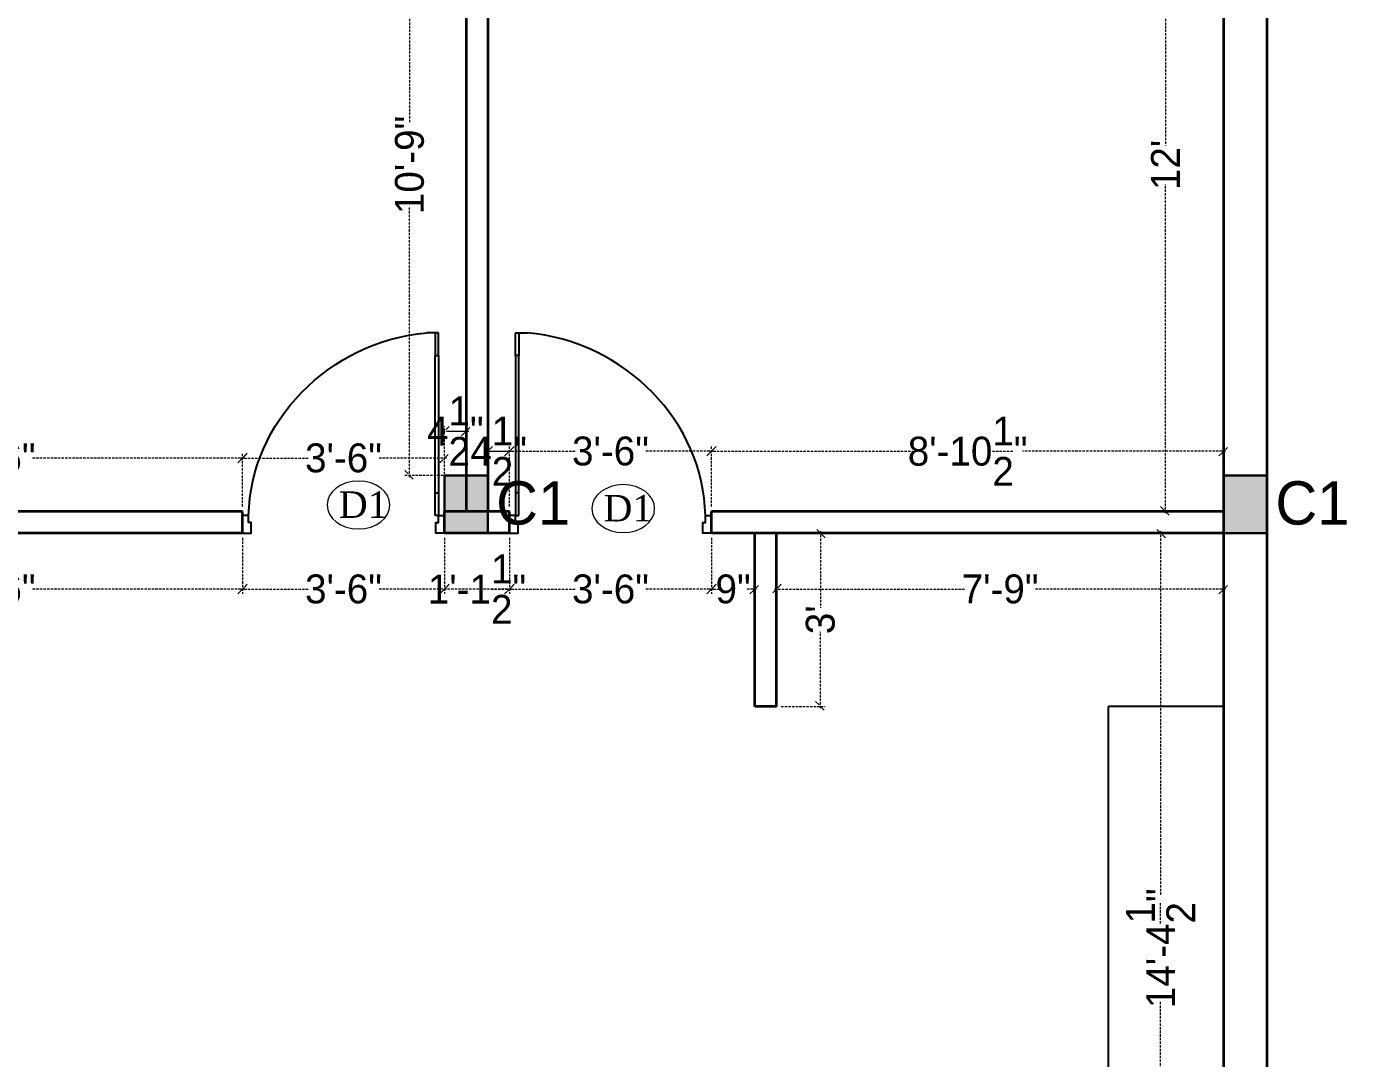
# Model space of a CAD drawing. Header units: millimetres. Extents: x -6808 to 215771, y -89660 to -16303.
# Drawn here: x 99298.6 to 99573.1, y -51424.5 to -51210.1 of the extents above; entities that cross this region are included whole.
import ezdxf

# ---------------------------------------------------------------- set-up
doc = ezdxf.new("R2010")
doc.units = ezdxf.units.MM
doc.header["$PDMODE"] = 35
doc.linetypes.add('ACAD_ISO10W100', pattern=[18, 12, -3, 0, -3])
doc.linetypes.add('DASHED', pattern=[0.75, 0.5, -0.25])
doc.layers.get('0').update_dxf_attribs({"color": 8})
for name, color, linetype, lineweight in [('CHAUKHAT', 32, 'Continuous', 30), ('col.center', 5, 'ACAD_ISO10W100', 15), ('column', 5, 'Continuous', 30), ('wall', 7, 'Continuous', 35), ('wokg dim', 152, 'DASHED', 18)]:
    doc.layers.add(name, color=color, linetype=linetype, lineweight=lineweight)
doc.layers.add('NET 01', color=8, linetype='Continuous')
doc.styles.add('SAJ', font='eurr____.ttf')
doc.styles.get("Standard").update_dxf_attribs({"font": 'times.ttf'})
doc.dimstyles.new('SAJ', dxfattribs={"dimtxt": 5, "dimasz": 2, "dimexe": 1, "dimexo": 1, "dimgap": 0.09375, "dimtad": 0, "dimdec": 1, "dimzin": 0, "dimdsep": 46, "dimlunit": 4, "dimtxsty": 'SAJ', "dimblk": 'OBLIQUE', "dimcen": 0.125, "dimdle": 0.375, "dimadec": 0, "dimazin": 0, "dimtfac": 1, "dimtdec": 1, "dimtofl": 0, "dimtmove": 0, "dimatfit": 3, "dimldrblk": 'OBLIQUE', "dimfxl": 1, "dimtolj": 1, "dimtzin": 0, "dimlwd": 5, "dimlwe": 5, "dimarcsym": 1})

# ---------------------------------------------------------------- blocks, each defined once
blk = doc.blocks.new('QEWFWE')
at = {"layer": 'NET 01'}
for p, q in [((238503.45, 15011.85), (238503.45, 15015.77)), ((238503.45, 15015.77), (238505.41, 15015.77)), ((238503.98, 15015.77), (238503.98, 15011.85)), ((238503.98, 15011.85), (238503.45, 15011.85)), ((238503.45, 15011.85), (238503.45, 14988.32)), ((238503.98, 14988.32), (238503.98, 15011.85)), ((238503.45, 14988.32), (238503.45, 14984.4)), ((238503.98, 14988.32), (238503.45, 14988.32)), ((238503.98, 14984.4), (238503.98, 14988.32)), ((238503.45, 14984.4), (238503.98, 14984.4))]:
    blk.add_line(p, q, dxfattribs=at)
for points in [[(238503.45, 14984.4), (238502.4, 14984.4), (238502.4, 14981.4), (238503.9, 14981.4), (238503.9, 14982.9), (238503.9, 14983.2), (238503.45, 14983.2)], [(238536.02, 14984.4), (238537.07, 14984.4), (238537.07, 14981.4), (238535.57, 14981.4), (238535.57, 14982.9), (238535.57, 14983.2), (238536.02, 14983.2)]]:
    blk.add_lwpolyline(points, close=True, dxfattribs=at)
blk.add_ellipse((238504.18, 14985.62), major_axis=(-29.27, 13.54), ratio=0.925766, start_param=-2.718612, end_param=-1.204625, dxfattribs=at)
blk = doc.blocks.new('c1')
at = {"layer": 'column'}
blk.add_hatch(color=256, dxfattribs=at).paths.add_polyline_path([(58376.49, -43564.36), (58385.49, -43564.36), (58385.49, -43552.36), (58376.49, -43552.36)])
for p, q in [((58376.49, -43552.36), (58376.49, -43564.36)), ((58376.49, -43552.36), (58385.49, -43552.36)), ((58385.49, -43564.36), (58385.49, -43552.36)), ((58376.49, -43564.36), (58385.49, -43564.36))]:
    blk.add_line(p, q, dxfattribs=at)
blk = doc.blocks.new('_Oblique')
at = {"color": 0, "linetype": 'ByBlock', "lineweight": -2}
blk.add_line((-0.5, -0.5), (0.5, 0.5), dxfattribs=at)
blk = doc.blocks.new('*D1686')
at = {"layer": 'Defpoints', "color": 0, "transparency": 16777216}
for p in [(99378.29, -51174.37), (99390.05, -51174.37), (99390.05, -51303.37)]:
    blk.add_point(p, dxfattribs=at)
at = {"layer": 'wokg dim', "color": 0, "linetype": 'DASHED', "lineweight": 5, "transparency": 16777216}
for p, q in [((99378.29, -51173.99), (99378.29, -51230.14)), ((99389.05, -51174.37), (99377.29, -51174.37)), ((99378.29, -51303.74), (99378.29, -51247.59)), ((99389.05, -51303.37), (99377.29, -51303.37))]:
    blk.add_line(p, q, dxfattribs=at)
at = {"layer": 'wokg dim', "color": 0, "lineweight": 5, "transparency": 16777216, "xscale": 2, "yscale": 2, "zscale": 2}
for p, rotation in [((99378.29, -51174.37), 90), ((99378.29, -51303.37), 270)]:
    blk.add_blockref('_Oblique', p, dxfattribs=dict(at, rotation=rotation))
at = {"layer": 'wokg dim', "color": 0, "transparency": 16777216, "insert": (99378.29, -51238.87), "char_height": 6, "attachment_point": 5, "rotation": 90, "style": 'SAJ'}
blk.add_mtext('\\A1;10\'-9"', dxfattribs=at)
blk = doc.blocks.new('*D1689')
at = {"layer": 'Defpoints', "color": 0, "transparency": 16777216}
for p in [(99241.55, -51299.77), (99241.55, -51310.87), (99343.55, -51310.87)]:
    blk.add_point(p, dxfattribs=at)
at = {"layer": 'wokg dim', "color": 0, "linetype": 'DASHED', "lineweight": 5, "transparency": 16777216}
for p, q in [((99241.18, -51299.77), (99285.44, -51299.77)), ((99241.55, -51309.87), (99241.55, -51298.77)), ((99343.93, -51299.77), (99299.67, -51299.77)), ((99343.55, -51309.87), (99343.55, -51298.77))]:
    blk.add_line(p, q, dxfattribs=at)
at = {"layer": 'wokg dim', "color": 0, "lineweight": 5, "transparency": 16777216, "xscale": 2, "yscale": 2, "zscale": 2, "rotation": 180}
blk.add_blockref('_Oblique', (99241.55, -51299.77), dxfattribs=at)
at = {"layer": 'wokg dim', "color": 0, "lineweight": 5, "transparency": 16777216, "xscale": 2, "yscale": 2, "zscale": 2}
blk.add_blockref('_Oblique', (99343.55, -51299.77), dxfattribs=at)
at = {"layer": 'wokg dim', "color": 0, "transparency": 16777216, "insert": (99292.55, -51299.77), "char_height": 6, "attachment_point": 5, "style": 'SAJ'}
blk.add_mtext('\\A1;8\'-6"', dxfattribs=at)
blk = doc.blocks.new('*D1690')
at = {"layer": 'Defpoints', "color": 0, "transparency": 16777216}
for p in [(99385.55, -51299.77), (99343.55, -51310.87), (99385.55, -51310.87)]:
    blk.add_point(p, dxfattribs=at)
at = {"layer": 'wokg dim', "color": 0, "linetype": 'DASHED', "lineweight": 5, "transparency": 16777216}
for p, q in [((99343.18, -51299.77), (99357.39, -51299.77)), ((99343.55, -51309.87), (99343.55, -51298.77)), ((99385.93, -51299.77), (99371.71, -51299.77)), ((99385.55, -51309.87), (99385.55, -51298.77))]:
    blk.add_line(p, q, dxfattribs=at)
at = {"layer": 'wokg dim', "color": 0, "lineweight": 5, "transparency": 16777216, "xscale": 2, "yscale": 2, "zscale": 2, "rotation": 180}
blk.add_blockref('_Oblique', (99343.55, -51299.77), dxfattribs=at)
at = {"layer": 'wokg dim', "color": 0, "lineweight": 5, "transparency": 16777216, "xscale": 2, "yscale": 2, "zscale": 2}
blk.add_blockref('_Oblique', (99385.55, -51299.77), dxfattribs=at)
at = {"layer": 'wokg dim', "color": 0, "transparency": 16777216, "insert": (99364.55, -51299.77), "char_height": 6, "attachment_point": 5, "style": 'SAJ'}
blk.add_mtext('\\A1;3\'-6"', dxfattribs=at)
blk = doc.blocks.new('*D1691')
at = {"layer": 'Defpoints', "color": 0, "transparency": 16777216}
for p in [(99390.05, -51294.18), (99385.55, -51303.37), (99390.05, -51303.37)]:
    blk.add_point(p, dxfattribs=at)
at = {"layer": 'wokg dim', "color": 0, "linetype": 'DASHED', "lineweight": 5, "transparency": 16777216}
for p, q in [((99385.18, -51294.18), (99390.43, -51294.18)), ((99385.55, -51302.37), (99385.55, -51293.18)), ((99390.05, -51302.37), (99390.05, -51293.18))]:
    blk.add_line(p, q, dxfattribs=at)
at = {"layer": 'wokg dim', "color": 0, "lineweight": 5, "transparency": 16777216, "xscale": 2, "yscale": 2, "zscale": 2, "rotation": 180}
blk.add_blockref('_Oblique', (99385.55, -51294.18), dxfattribs=at)
at = {"layer": 'wokg dim', "color": 0, "lineweight": 5, "transparency": 16777216, "xscale": 2, "yscale": 2, "zscale": 2}
blk.add_blockref('_Oblique', (99390.05, -51294.18), dxfattribs=at)
at = {"layer": 'wokg dim', "color": 0, "transparency": 16777216, "insert": (99387.8, -51294.18), "char_height": 6, "attachment_point": 5, "style": 'SAJ'}
blk.add_mtext('\\A1;4{\\H1x;\\S1/2;}"', dxfattribs=at)
blk = doc.blocks.new('*D1696')
at = {"layer": 'Defpoints', "color": 0, "transparency": 16777216}
for p in [(99547.55, -51166.87), (99535.42, -51310.87), (99547.55, -51310.87)]:
    blk.add_point(p, dxfattribs=at)
at = {"layer": 'wokg dim', "color": 0, "linetype": 'DASHED', "lineweight": 5, "transparency": 16777216}
for p, q in [((99546.55, -51166.87), (99534.42, -51166.87)), ((99535.42, -51166.49), (99535.42, -51234.82)), ((99535.42, -51311.24), (99535.42, -51242.91)), ((99546.55, -51310.87), (99534.42, -51310.87))]:
    blk.add_line(p, q, dxfattribs=at)
at = {"layer": 'wokg dim', "color": 0, "lineweight": 5, "transparency": 16777216, "xscale": 2, "yscale": 2, "zscale": 2}
for p, rotation in [((99535.42, -51166.87), 90), ((99535.42, -51310.87), 270)]:
    blk.add_blockref('_Oblique', p, dxfattribs=dict(at, rotation=rotation))
at = {"layer": 'wokg dim', "color": 0, "transparency": 16777216, "insert": (99535.42, -51238.87), "char_height": 6, "attachment_point": 5, "rotation": 90, "style": 'SAJ'}
blk.add_mtext("\\A1;12'", dxfattribs=at)
blk = doc.blocks.new('*D1703')
at = {"layer": 'Defpoints', "color": 0, "transparency": 16777216}
for p in [(99547.55, -51298.34), (99441.05, -51310.87), (99547.55, -51310.87)]:
    blk.add_point(p, dxfattribs=at)
at = {"layer": 'wokg dim', "color": 0, "linetype": 'DASHED', "lineweight": 5, "transparency": 16777216}
for p, q in [((99441.05, -51309.87), (99441.05, -51297.34)), ((99547.55, -51309.87), (99547.55, -51297.34)), ((99440.68, -51298.34), (99482.9, -51298.34)), ((99547.93, -51298.34), (99505.71, -51298.34))]:
    blk.add_line(p, q, dxfattribs=at)
at = {"layer": 'wokg dim', "color": 0, "lineweight": 5, "transparency": 16777216, "xscale": 2, "yscale": 2, "zscale": 2, "rotation": 180}
blk.add_blockref('_Oblique', (99441.05, -51298.34), dxfattribs=at)
at = {"layer": 'wokg dim', "color": 0, "lineweight": 5, "transparency": 16777216, "xscale": 2, "yscale": 2, "zscale": 2}
blk.add_blockref('_Oblique', (99547.55, -51298.34), dxfattribs=at)
at = {"layer": 'wokg dim', "color": 0, "transparency": 16777216, "insert": (99494.3, -51298.34), "char_height": 6, "attachment_point": 5, "style": 'SAJ'}
blk.add_mtext('\\A1;8\'-10{\\H1x;\\S1/2;}"', dxfattribs=at)
blk = doc.blocks.new('*D1704')
at = {"layer": 'Defpoints', "color": 0, "transparency": 16777216}
for p in [(99399.05, -51298.34), (99399.05, -51310.87), (99441.05, -51310.87)]:
    blk.add_point(p, dxfattribs=at)
at = {"layer": 'wokg dim', "color": 0, "linetype": 'DASHED', "lineweight": 5, "transparency": 16777216}
for p, q in [((99399.05, -51309.87), (99399.05, -51297.34)), ((99441.05, -51309.87), (99441.05, -51297.34)), ((99398.68, -51298.34), (99412.89, -51298.34)), ((99441.43, -51298.34), (99427.21, -51298.34))]:
    blk.add_line(p, q, dxfattribs=at)
at = {"layer": 'wokg dim', "color": 0, "lineweight": 5, "transparency": 16777216, "xscale": 2, "yscale": 2, "zscale": 2, "rotation": 180}
blk.add_blockref('_Oblique', (99399.05, -51298.34), dxfattribs=at)
at = {"layer": 'wokg dim', "color": 0, "lineweight": 5, "transparency": 16777216, "xscale": 2, "yscale": 2, "zscale": 2}
blk.add_blockref('_Oblique', (99441.05, -51298.34), dxfattribs=at)
at = {"layer": 'wokg dim', "color": 0, "transparency": 16777216, "insert": (99420.05, -51298.34), "char_height": 6, "attachment_point": 5, "style": 'SAJ'}
blk.add_mtext('\\A1;3\'-6"', dxfattribs=at)
blk = doc.blocks.new('*D1705')
at = {"layer": 'Defpoints', "color": 0, "transparency": 16777216}
for p in [(99399.05, -51298.34), (99394.55, -51310.87), (99399.05, -51310.87)]:
    blk.add_point(p, dxfattribs=at)
at = {"layer": 'wokg dim', "color": 0, "linetype": 'DASHED', "lineweight": 5, "transparency": 16777216}
for p, q in [((99394.55, -51309.87), (99394.55, -51297.34)), ((99399.05, -51309.87), (99399.05, -51297.34)), ((99394.18, -51298.34), (99399.43, -51298.34))]:
    blk.add_line(p, q, dxfattribs=at)
at = {"layer": 'wokg dim', "color": 0, "lineweight": 5, "transparency": 16777216, "xscale": 2, "yscale": 2, "zscale": 2, "rotation": 180}
blk.add_blockref('_Oblique', (99394.55, -51298.34), dxfattribs=at)
at = {"layer": 'wokg dim', "color": 0, "lineweight": 5, "transparency": 16777216, "xscale": 2, "yscale": 2, "zscale": 2}
blk.add_blockref('_Oblique', (99399.05, -51298.34), dxfattribs=at)
at = {"layer": 'wokg dim', "color": 0, "transparency": 16777216, "insert": (99396.8, -51298.34), "char_height": 6, "attachment_point": 5, "style": 'SAJ'}
blk.add_mtext('\\A1;4{\\H1x;\\S1/2;}"', dxfattribs=at)
blk = doc.blocks.new('*D1706')
at = {"layer": 'Defpoints', "color": 0, "transparency": 16777216}
for p in [(99241.55, -51315.37), (99343.55, -51315.37), (99343.55, -51327)]:
    blk.add_point(p, dxfattribs=at)
at = {"layer": 'wokg dim', "color": 0, "linetype": 'DASHED', "lineweight": 5, "transparency": 16777216}
for p, q in [((99241.55, -51316.37), (99241.55, -51328)), ((99343.55, -51316.37), (99343.55, -51328)), ((99241.18, -51327), (99285.44, -51327)), ((99343.93, -51327), (99299.67, -51327))]:
    blk.add_line(p, q, dxfattribs=at)
at = {"layer": 'wokg dim', "color": 0, "lineweight": 5, "transparency": 16777216, "xscale": 2, "yscale": 2, "zscale": 2, "rotation": 180}
blk.add_blockref('_Oblique', (99241.55, -51327), dxfattribs=at)
at = {"layer": 'wokg dim', "color": 0, "lineweight": 5, "transparency": 16777216, "xscale": 2, "yscale": 2, "zscale": 2}
blk.add_blockref('_Oblique', (99343.55, -51327), dxfattribs=at)
at = {"layer": 'wokg dim', "color": 0, "transparency": 16777216, "insert": (99292.55, -51327), "char_height": 6, "attachment_point": 5, "style": 'SAJ'}
blk.add_mtext('\\A1;8\'-6"', dxfattribs=at)
blk = doc.blocks.new('*D1707')
at = {"layer": 'Defpoints', "color": 0, "transparency": 16777216}
for p in [(99343.55, -51315.37), (99385.55, -51315.37), (99385.55, -51327)]:
    blk.add_point(p, dxfattribs=at)
at = {"layer": 'wokg dim', "color": 0, "linetype": 'DASHED', "lineweight": 5, "transparency": 16777216}
for p, q in [((99343.55, -51316.37), (99343.55, -51328)), ((99385.55, -51316.37), (99385.55, -51328)), ((99343.18, -51327), (99357.39, -51327)), ((99385.93, -51327), (99371.71, -51327))]:
    blk.add_line(p, q, dxfattribs=at)
at = {"layer": 'wokg dim', "color": 0, "lineweight": 5, "transparency": 16777216, "xscale": 2, "yscale": 2, "zscale": 2, "rotation": 180}
blk.add_blockref('_Oblique', (99343.55, -51327), dxfattribs=at)
at = {"layer": 'wokg dim', "color": 0, "lineweight": 5, "transparency": 16777216, "xscale": 2, "yscale": 2, "zscale": 2}
blk.add_blockref('_Oblique', (99385.55, -51327), dxfattribs=at)
at = {"layer": 'wokg dim', "color": 0, "transparency": 16777216, "insert": (99364.55, -51327), "char_height": 6, "attachment_point": 5, "style": 'SAJ'}
blk.add_mtext('\\A1;3\'-6"', dxfattribs=at)
blk = doc.blocks.new('*D1708')
at = {"layer": 'Defpoints', "color": 0, "transparency": 16777216}
for p in [(99385.55, -51315.37), (99399.05, -51315.37), (99385.55, -51327)]:
    blk.add_point(p, dxfattribs=at)
at = {"layer": 'wokg dim', "color": 0, "linetype": 'DASHED', "lineweight": 5, "transparency": 16777216}
for p, q in [((99385.55, -51316.37), (99385.55, -51328)), ((99399.05, -51316.37), (99399.05, -51328)), ((99399.43, -51327), (99385.18, -51327))]:
    blk.add_line(p, q, dxfattribs=at)
at = {"layer": 'wokg dim', "color": 0, "lineweight": 5, "transparency": 16777216, "xscale": 2, "yscale": 2, "zscale": 2}
for p, rotation in [((99385.55, -51327), 180.0000000000618), ((99399.05, -51327), 6.179057265853771e-11)]:
    blk.add_blockref('_Oblique', p, dxfattribs=dict(at, rotation=rotation))
at = {"layer": 'wokg dim', "color": 0, "transparency": 16777216, "insert": (99392.3, -51327), "char_height": 6, "attachment_point": 5, "style": 'SAJ'}
blk.add_mtext('\\A1;1\'-1{\\H1x;\\S1/2;}"', dxfattribs=at)
blk = doc.blocks.new('*D1709')
at = {"layer": 'Defpoints', "color": 0, "transparency": 16777216}
for p in [(99399.05, -51315.37), (99441.05, -51315.37), (99441.05, -51327)]:
    blk.add_point(p, dxfattribs=at)
at = {"layer": 'wokg dim', "color": 0, "linetype": 'DASHED', "lineweight": 5, "transparency": 16777216}
for p, q in [((99399.05, -51316.37), (99399.05, -51328)), ((99441.05, -51316.37), (99441.05, -51328)), ((99398.68, -51327), (99412.89, -51327)), ((99441.43, -51327), (99427.21, -51327))]:
    blk.add_line(p, q, dxfattribs=at)
at = {"layer": 'wokg dim', "color": 0, "lineweight": 5, "transparency": 16777216, "xscale": 2, "yscale": 2, "zscale": 2, "rotation": 180}
blk.add_blockref('_Oblique', (99399.05, -51327), dxfattribs=at)
at = {"layer": 'wokg dim', "color": 0, "lineweight": 5, "transparency": 16777216, "xscale": 2, "yscale": 2, "zscale": 2}
blk.add_blockref('_Oblique', (99441.05, -51327), dxfattribs=at)
at = {"layer": 'wokg dim', "color": 0, "transparency": 16777216, "insert": (99420.05, -51327), "char_height": 6, "attachment_point": 5, "style": 'SAJ'}
blk.add_mtext('\\A1;3\'-6"', dxfattribs=at)
blk = doc.blocks.new('*D1710')
at = {"layer": 'Defpoints', "color": 0, "transparency": 16777216}
for p in [(99441.05, -51315.37), (99450.05, -51315.37), (99441.05, -51327)]:
    blk.add_point(p, dxfattribs=at)
at = {"layer": 'wokg dim', "color": 0, "linetype": 'DASHED', "lineweight": 5, "transparency": 16777216}
for p, q in [((99441.05, -51316.37), (99441.05, -51328)), ((99450.05, -51316.37), (99450.05, -51328)), ((99440.68, -51327), (99442.6, -51327)), ((99450.43, -51327), (99448.5, -51327))]:
    blk.add_line(p, q, dxfattribs=at)
at = {"layer": 'wokg dim', "color": 0, "lineweight": 5, "transparency": 16777216, "xscale": 2, "yscale": 2, "zscale": 2}
for p, rotation in [((99441.05, -51327), 179.9999999887905), ((99450.05, -51327), 359.9999999887905)]:
    blk.add_blockref('_Oblique', p, dxfattribs=dict(at, rotation=rotation))
at = {"layer": 'wokg dim', "color": 0, "transparency": 16777216, "insert": (99445.55, -51327), "char_height": 6, "attachment_point": 5, "rotation": 360, "style": 'SAJ'}
blk.add_mtext('\\A1;9"', dxfattribs=at)
blk = doc.blocks.new('*D1711')
at = {"layer": 'Defpoints', "color": 0, "transparency": 16777216}
for p in [(99454.55, -51315.37), (99547.55, -51315.37), (99547.55, -51327)]:
    blk.add_point(p, dxfattribs=at)
at = {"layer": 'wokg dim', "color": 0, "linetype": 'DASHED', "lineweight": 5, "transparency": 16777216}
for p, q in [((99454.55, -51316.37), (99454.55, -51328)), ((99547.55, -51316.37), (99547.55, -51328)), ((99454.18, -51327), (99493.89, -51327)), ((99547.93, -51327), (99508.21, -51327))]:
    blk.add_line(p, q, dxfattribs=at)
at = {"layer": 'wokg dim', "color": 0, "lineweight": 5, "transparency": 16777216, "xscale": 2, "yscale": 2, "zscale": 2, "rotation": 180}
blk.add_blockref('_Oblique', (99454.55, -51327), dxfattribs=at)
at = {"layer": 'wokg dim', "color": 0, "lineweight": 5, "transparency": 16777216, "xscale": 2, "yscale": 2, "zscale": 2}
blk.add_blockref('_Oblique', (99547.55, -51327), dxfattribs=at)
at = {"layer": 'wokg dim', "color": 0, "transparency": 16777216, "insert": (99501.05, -51327), "char_height": 6, "attachment_point": 5, "style": 'SAJ'}
blk.add_mtext('\\A1;7\'-9"', dxfattribs=at)
blk = doc.blocks.new('*D1712')
at = {"layer": 'Defpoints', "color": 0, "transparency": 16777216}
for p in [(99547.55, -51315.37), (99534.42, -51487.87), (99547.55, -51487.87)]:
    blk.add_point(p, dxfattribs=at)
at = {"layer": 'wokg dim', "color": 0, "linetype": 'DASHED', "lineweight": 5, "transparency": 16777216}
for p, q in [((99546.55, -51315.37), (99533.42, -51315.37)), ((99534.42, -51314.99), (99534.42, -51390.72)), ((99534.42, -51488.24), (99534.42, -51412.52)), ((99546.55, -51487.87), (99533.42, -51487.87))]:
    blk.add_line(p, q, dxfattribs=at)
at = {"layer": 'wokg dim', "color": 0, "lineweight": 5, "transparency": 16777216, "xscale": 2, "yscale": 2, "zscale": 2}
for p, rotation in [((99534.42, -51315.37), 90), ((99534.42, -51487.87), 270)]:
    blk.add_blockref('_Oblique', p, dxfattribs=dict(at, rotation=rotation))
at = {"layer": 'wokg dim', "color": 0, "transparency": 16777216, "insert": (99534.42, -51401.62), "char_height": 6, "attachment_point": 5, "rotation": 90, "style": 'SAJ'}
blk.add_mtext('\\A1;14\'-4{\\H1x;\\S1/2;}"', dxfattribs=at)
blk = doc.blocks.new('*D1722')
at = {"layer": 'Defpoints', "color": 0, "transparency": 16777216}
for p in [(99454.55, -51315.37), (99454.55, -51351.37), (99463.7, -51351.37)]:
    blk.add_point(p, dxfattribs=at)
at = {"layer": 'wokg dim', "color": 0, "linetype": 'DASHED', "lineweight": 5, "transparency": 16777216}
for p, q in [((99455.55, -51315.37), (99464.7, -51315.37)), ((99463.7, -51314.99), (99463.7, -51330.88)), ((99463.7, -51351.74), (99463.7, -51335.85)), ((99455.55, -51351.37), (99464.7, -51351.37))]:
    blk.add_line(p, q, dxfattribs=at)
at = {"layer": 'wokg dim', "color": 0, "lineweight": 5, "transparency": 16777216, "xscale": 2, "yscale": 2, "zscale": 2}
for p, rotation in [((99463.7, -51315.37), 90), ((99463.7, -51351.37), 270)]:
    blk.add_blockref('_Oblique', p, dxfattribs=dict(at, rotation=rotation))
at = {"layer": 'wokg dim', "color": 0, "transparency": 16777216, "insert": (99463.7, -51333.37), "char_height": 6, "attachment_point": 5, "rotation": 90, "style": 'SAJ'}
blk.add_mtext("\\A1;3'", dxfattribs=at)
blk = doc.blocks.new('dge')
at = {"layer": 'CHAUKHAT', "lineweight": 9, "ltscale": 2, "extrusion": (0, 0, -1)}
blk.add_ellipse((69740.43, -34180.61), major_axis=(-6.53, 0), ratio=0.763106, dxfattribs=at)
at = {"layer": 'CHAUKHAT', "lineweight": 30, "insert": (69736.33, -34177.78), "char_height": 5.5, "width": 180.3968, "attachment_point": 1}
blk.add_mtext('\\A1;D1', dxfattribs=at)

msp = doc.modelspace()

# ---------------------------------------------------------------- linework, layer by layer
for p in [(99523.552, -51463.866), (99547.552, -51351.366)]:
    msp.add_line(p, (99523.552, -51351.366))
at = {"layer": 'wall'}
msp.add_line((99547.552, -51792.366), (99547.552, -51090.366), dxfattribs=at)
at = {"layer": 'wall', "color": 1}
for p, q in [((99390.052, -51166.866), (99390.052, -51310.866)), ((99394.552, -51166.866), (99394.552, -51310.866)), ((99343.552, -51310.866), (99241.552, -51310.866)), ((99343.552, -51315.366), (99343.552, -51310.866)), ((99399.052, -51310.866), (99385.552, -51310.866)), ((99385.552, -51315.366), (99385.552, -51310.866)), ((99399.052, -51315.366), (99399.052, -51310.866)), ((99547.552, -51310.866), (99441.052, -51310.866)), ((99441.052, -51315.366), (99441.052, -51310.866)), ((99343.552, -51315.366), (99241.552, -51315.366)), ((99399.052, -51315.366), (99385.552, -51315.366)), ((99547.552, -51315.366), (99441.052, -51315.366)), ((99450.052, -51351.366), (99450.052, -51315.366)), ((99454.552, -51351.366), (99454.552, -51315.366)), ((99454.552, -51351.366), (99450.052, -51351.366))]:
    msp.add_line(p, q, dxfattribs=at)
at = {"layer": 'wall'}
msp.add_lwpolyline([(99544.552, -51801.366), (99556.552, -51801.366), (99556.552, -51081.366), (99232.552, -51081.366), (99232.552, -51801.366), (99250.552, -51801.366)], dxfattribs=at)

# ---------------------------------------------------------------- block references
at = {"linetype": 'ByBlock', "lineweight": 20, "yscale": 1.211467555345734, "zscale": 1.211467555345734}
for p, xscale in [((388323.469, -69464.84), -1.211467555345734), ((-189538.864, -69464.84), 1.211467555345734)]:
    msp.add_blockref('QEWFWE', p, dxfattribs=dict(at, xscale=xscale))
at = {"layer": 'CHAUKHAT', "lineweight": 9}
for p in [(29627.244, -17128.913), (29682.276, -17129.661)]:
    msp.add_blockref('dge', p, dxfattribs=at)
at = {"layer": 'column'}
for p in [(41009.061, -7751.004), (41171.061, -7751.004)]:
    msp.add_blockref('c1', p, dxfattribs=at)

# ---------------------------------------------------------------- texts
at = {"layer": 'col.center', "linetype": 'ByBlock', "char_height": 9, "width": 293.6941, "attachment_point": 1, "style": 'SAJ'}
for insert in [(99396.283, -51304.598), (99558.283, -51304.598)]:
    msp.add_mtext('\\A1;{\\fCentury Gothic|b0|i0|c0|p34;C1}', dxfattribs=dict(at, insert=insert))

# ---------------------------------------------------------------- dimensions: what is measured, and where the dimension line sits
at = {"layer": 'wokg dim'}
for p1, p2, distance, picture, middle in [((99547.552, -51166.866), (99547.552, -51310.866), -12.132, '*D1696', (99535.42, -51238.866)), ((99390.052, -51303.366), (99390.052, -51174.366), 11.767, '*D1686', (99378.285, -51238.866)), ((99441.052, -51310.866), (99547.552, -51310.866), 12.524, '*D1703', (99494.302, -51298.341)), ((99441.052, -51310.866), (99399.052, -51310.866), -12.524, '*D1704', (99420.052, -51298.341)), ((99343.552, -51310.866), (99241.552, -51310.866), -11.095, '*D1689', (99292.552, -51299.771)), ((99343.552, -51310.866), (99385.552, -51310.866), 11.095, '*D1690', (99364.552, -51299.771)), ((99241.552, -51315.366), (99343.552, -51315.366), -11.635, '*D1706', (99292.552, -51327)), ((99343.552, -51315.366), (99385.552, -51315.366), -11.635, '*D1707', (99364.552, -51327)), ((99399.052, -51315.366), (99441.052, -51315.366), -11.635, '*D1709', (99420.052, -51327)), ((99450.052, -51315.366), (99441.052, -51315.366), 11.635, '*D1710', (99445.552, -51327)), ((99454.552, -51315.366), (99547.552, -51315.366), -11.635, '*D1711', (99501.052, -51327)), ((99454.552, -51315.366), (99454.552, -51351.366), 9.145, '*D1722', (99463.698, -51333.366)), ((99547.552, -51315.366), (99547.552, -51487.866), -13.132, '*D1712', (99534.42, -51401.616))]:
    dim = msp.add_aligned_dim(p1=p1, p2=p2, distance=distance, dimstyle='SAJ', override={"dimtxt": 6, "dimtmove": 1}, dxfattribs=at)
    dim.commit()
    dim.dimension.update_dxf_attribs({"geometry": picture, "text_midpoint": middle})
for base, p1, p2, angle, picture, middle in [((99390.052, -51294.18), (99385.552, -51303.366), (99390.052, -51303.366), 0, '*D1691', (99387.802, -51294.18)), ((99399.052, -51298.341), (99394.552, -51310.866), (99399.052, -51310.866), 0, '*D1705', (99396.802, -51298.341)), ((99385.552, -51327), (99399.052, -51315.366), (99385.552, -51315.366), 180, '*D1708', (99392.302, -51327))]:
    dim = msp.add_linear_dim(base=base, p1=p1, p2=p2, angle=angle, dimstyle='SAJ', override={"dimtxt": 6, "dimtmove": 1}, dxfattribs=at)
    dim.commit()
    dim.dimension.update_dxf_attribs({"geometry": picture, "text_midpoint": middle, "dimtype": 161})

doc.saveas('drawing.dxf')
